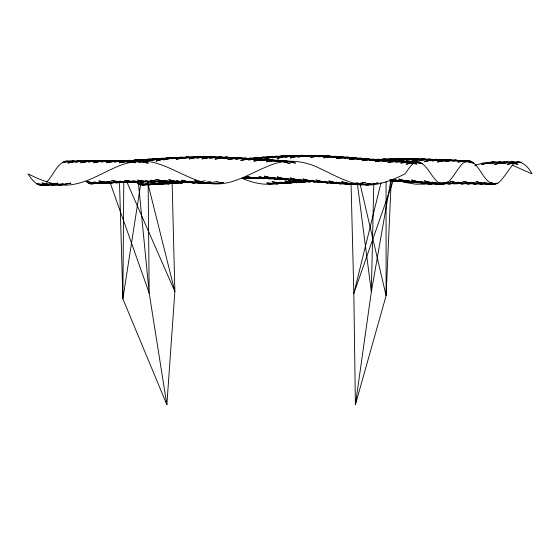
<?xml version="1.0" encoding="UTF-8"?>
<svg xmlns="http://www.w3.org/2000/svg" width="560" height="560" viewBox="0 0 560 560"><rect width="100%" height="100%" fill="white"/><g stroke="black" fill="none" stroke-linecap="round" stroke-linejoin="round"><path stroke-width="0.84" d="M123.788 181.853L122.871 298.865L166.866 404.691L174.86 291.473L172.102 181.482M373.772 184.758L371.343 291.767L355.397 404.691L353.836 293.503L351.071 184.009M391.209 180.964L386.092 295.694L355.397 404.691M141.043 181.769L122.871 298.865L119.511 182.413M390.761 180.873L371.343 291.767L357.497 184.555M381.087 182.483L353.836 293.503L393.358 180.453M46.298 182.217C54.411 175.336 58.002 157.871 71.575 161.595M512.666 165.305L532 173.88C527.716 165.375 517.468 155.813 510.475 167.86C506.835 172.41 503.909 177.541 499.716 181.636C495.432 186.375 488.866 183.274 483.588 182.742L495.411 184.177L485.744 183.876L476.077 181.734L487.893 184.205L497.56 183.274L490.805 183.617M493.255 184.282C482.923 180.453 480.697 167.321 471.73 161.574A41.496 15.414 90 0 0 465.276 161.574C455.525 166.775 448.518 195.258 435.141 179.375C430.087 173.761 426.986 165.97 420.077 162.295C412.713 160.447 408.73 169.106 405.006 173.88C390.173 181.307 373.492 187.796 356.671 183.918C342.958 180.607 330.757 173.327 318.003 167.559C302.96 160.293 285.222 158.97 269.675 165.508C256.648 170.667 244.496 177.919 231.007 181.888A60.984 56.623 -90 0 1 202.006 181.888C185.255 177.023 170.625 166.789 153.671 162.498C140.616 159.383 127.043 162.092 115.003 167.559C99.393 174.587 84.238 184.31 66.668 185.136C52.934 185.346 40.124 179.753 28 173.88C31.934 179.774 37.45 187.796 45.745 184.555M134.211 161.672L142.002 159.523L147.644 159.691M284.333 182.945L286.02 182.896L283.871 183.498L274.204 183.26L280.112 183.078M286.237 182.84L283.871 183.498L272.055 181.839L283.871 183.498L287.896 182.84M300.51 181.636L296.751 182.679L287.084 182.455L292.992 182.273M474.803 165.347L483.665 162.883L493.332 161.875L496.552 162.155M134.911 161.49L142.002 159.523L144.151 159.789L141.736 159.873M311.99 181.174L309.624 181.832L299.957 181.608L305.865 181.419M126.763 161L129.122 160.349L132.349 160.447M298.179 182.287L296.751 182.679L284.928 181.027L296.751 182.679L302.386 181.748M310.086 181.293L311.773 181.237L309.624 181.832L297.808 180.173L299.495 180.411M132.041 160.804L126.973 160.923L129.122 160.349L125.097 160.993M40.915 185.15L43.064 184.59M254.002 159.355L263.403 157.087L266.623 157.262M127.064 181.699L123.69 182.567L114.023 182.056L118.244 182.049M114.576 182.182L110.81 183.078L101.143 182.518L107.051 182.56M114.191 182.231L110.81 183.078L98.994 181.006L110.81 183.078L116.452 182.308M247.996 158.746L252.14 158.186M125.125 182.21L123.69 182.567L111.867 180.593L123.69 182.567L130.13 181.664M254.121 159.362L263.403 157.087L253.736 158.459L255.423 158.326M178.64 182.595L171.038 182.322L180.705 183.008L184.471 182.357M101.311 182.833L97.937 183.645L88.27 183.022L86.114 181.468L97.937 183.645L104.377 182.805M247.506 178.402L245.091 178.703L246.778 178.29M291.312 156.016L289.156 155.582L277.34 158.312L289.156 155.582L293.993 155.953M245.091 178.703L246.526 178.374M158.718 183.981L154.952 184.604L145.285 183.757L147.819 183.883M142.38 160.027L139.846 160.09L149.513 159.124L137.697 161.434L149.513 159.124L151.935 159.348M286.321 182.623L279.566 182.252L289.233 183.092L293.804 182.357M305.872 181.699L302.113 182.245L292.446 181.412L296.667 181.643M130.459 161.021L136.64 159.971L140.665 160.342M280.119 183.316L276.36 183.876L266.693 183.008L270.914 183.246M184.086 182.259L180.705 183.008L186.347 182.315M493.332 161.875L481.516 164.472L491.183 162.316L500.85 161.938L489.027 163.541L500.85 161.938M145.838 184.534C142.324 185.906 138.495 184.583 136.157 181.706M380.24 159.831L384.804 158.97L388.836 159.348M170.366 183.344L167.832 183.89L158.165 183.127L162.386 183.302M516.936 162.295L507.269 164.36L519.085 161.875L509.418 162.792L521.241 162.267L511.574 161.966L501.907 163.492L513.723 161.945L511.574 161.966M426.468 183.771L428.078 183.428M477.554 183.47L475.02 184.002L465.353 183.029L469.574 183.218M387.478 160.755L397.684 158.739L403.319 159.327M250.25 158.844L255.892 157.682L265.559 157.542M158.333 183.904L154.952 184.604L161.399 183.925M380.583 159.845L384.804 158.97L375.942 159.866M464.674 183.372L462.14 183.897L452.473 182.917L457.541 183.169M473.795 183.414L477.169 183.561L475.02 184.002L463.197 181.454L475.02 184.002L479.85 183.554M133.616 181.685L129.052 182.336L119.385 181.23L131.201 182.175L121.534 182.294L127.442 181.755M451.801 183.393L449.267 183.911L444.43 183.421M145.453 184.471L142.079 185.15L148.519 184.52M439.768 183.351L436.387 184.03L429.947 183.386M387.555 160.755L397.684 158.739L400.218 159.313M278.887 183.372L276.36 183.876L281.19 183.386M291.767 182.588L293.454 182.252M304.64 181.741L302.113 182.245L306.943 181.741M107.058 182.917L103.299 183.281L93.632 182.091L99.54 182.665M122.073 161.07L126.182 160.972M131.572 160.958L136.64 159.971L126.973 160.923M175.266 157.528L163.45 159.831L175.266 157.528L165.599 158.452L155.939 161.147L167.755 157.864L174.202 158.074M425.586 159.376L423.437 158.914L411.614 161.147L423.437 158.914L426.657 159.299M415.772 162.267L406.105 164.129L417.921 161.875L408.254 162.547L420.077 162.295L410.41 161.728L400.743 163.002L412.559 161.721L422.226 163.499L414.631 162.358M209.3 157.346L204.232 157.388L213.899 156.737L202.083 158.872L213.899 156.737L216.314 157.045M92.575 183.834L94.99 183.379M170.212 181.685L167.678 182.161L158.011 181.02L164.766 181.482M195.965 182.497L193.431 182.973L183.764 181.769L187.985 182.056M200.417 181.664L205.254 180.747M368.494 184.765L378.161 182.945L366.338 185.136M113.645 161.266L108.584 161.28L118.251 160.664L106.428 162.701L118.251 160.664L120.666 160.979M61.306 184.919L70.973 183.113L59.15 185.115L49.483 183.855L61.306 184.919L51.639 184.884L41.972 183.036L53.788 185.115L63.455 183.911L51.639 184.884L53.788 185.115L44.121 184.457L45.815 184.464M156.492 181.699L154.805 182.014L145.138 180.901L152.733 181.433M201.705 182.658L196.644 182.308L206.311 183.526L218.127 181.314M50.848 184.492L46.277 185.108L36.61 183.827L42.518 184.38M54.068 183.89L58.093 183.148L53.032 183.988M143.612 181.769L141.925 182.077L132.258 180.971L139.013 181.475M462.602 183.421L464.296 183.505L462.14 183.897L450.324 181.293L462.14 183.897L467.782 183.379M195.587 182.581L193.431 182.973L181.615 180.201L193.431 182.973L196.651 182.763M253.407 178.276L255.024 177.982L248.297 177.905L259.574 178.388M252.595 158.522L248.374 158.501L250.53 158.116L246.498 158.711M132.426 181.734L129.052 182.336L137.102 181.72M178.57 182.861L175.343 183.442L165.676 183.323L172.431 183.015M174.265 181.552L170.891 181.321L180.558 182.497L181.993 182.252M118.706 182.322L116.172 182.756L106.505 181.622L112.413 182.14M167.3 183.414L162.47 184.24L152.803 184.044L154.49 183.974M252.133 158.69L253.82 158.41M255.507 158.13L258.041 157.71L255.892 157.682L259.266 158.004M374.073 159.761L381.318 159.32M289.548 179.445L291.235 179.599L289.079 179.956L279.412 178.535L286.167 179.137M49.651 184.548L46.277 185.108L55.944 184.527L54.257 184.513M291.613 179.536L289.079 179.956L277.263 176.96L289.079 179.956L293.111 179.788M313.649 181.167L309.624 181.832L301.182 180.642M448.882 183.421L451.416 183.554L449.267 183.911L447.111 183.442L456.778 183.806L459.193 183.435M105.826 182.861L103.299 183.281L109.739 182.826M139.923 184.59L149.59 184.87L154.427 184.079M265.02 178.409L263.326 178.682L253.659 177.366L257.04 177.681M277.893 178.892L276.206 179.165L266.539 177.793L270.76 178.178M132.335 161.091L142.002 159.523L144.536 159.901M252.987 178.157L254.674 177.884M275.828 183.442C264.362 185.787 252.616 182.7 241.997 178.381M267.54 157.283L259.098 158.627L268.765 156.709L274.407 156.681M269.227 157.017L273.336 157.038M168.14 181.713L169.834 181.825L167.678 182.161L155.862 179.403L167.678 182.161L174.125 181.699M485.758 183.463L480.382 184.016L470.715 182.448L476.623 183.204M489.783 182.833L492.198 182.455L489.664 182.791M435.057 183.456L431.025 184.079L421.358 183.729M472.073 183.456L467.502 183.841L457.835 182.252L469.658 183.827L459.991 183.47L461.678 183.407M432.628 183.386L438.543 183.708L436.387 184.03L440.419 183.666M139.783 181.734L136.563 182.189L126.896 181.692M143.997 181.433L139.776 181.496L151.053 181.769M277.641 178.969L276.206 179.165L264.383 176.169L276.206 179.165L281.841 178.913M164.731 181.678L160.167 181.916L150.5 180.194L158.942 181.489M176.568 182.833L173.194 183.288L163.527 181.972L175.343 183.442L173.194 183.288L182.861 182.749M400.141 181.153L397.607 181.496L389.55 180.11M179.221 181.699L173.04 182.182L163.373 180.432L170.128 181.461M434.98 159.936L428.799 159.166L419.132 160.447L428.421 159.467M485.443 183.351L480.382 184.016L486.017 183.841M190.484 182.322L185.92 182.602L176.253 180.824L188.069 182.63L178.402 182.049L168.735 179.732L180.558 182.497L183.778 182.28M375.221 159.845L376.915 159.628M162.848 183.764L165.382 183.442M213.822 183.722L223.489 182.49L211.673 183.701M467.425 160.755L457.758 161.987L469.581 160.755L459.914 160.776L463.288 161.007M470.883 183.414L467.502 183.841L477.169 183.561M458.003 183.358L454.629 183.771L446.572 182.441M289.156 155.582L279.489 156.751L286.244 156.331M388.101 159.488L380.499 160.405L390.166 158.893L399.833 159.236L397.684 158.739L388.017 159.621L391.391 159.509M389.788 159.285L394.737 159.362M164.92 183.414L169.981 183.631L167.832 183.89L171.857 183.428M345.569 183.743L336.28 182.238L345.947 184.135L349.713 183.967M354.543 183.393L357.77 183.015L353.549 183.414M433.937 183.379L428.876 183.981L419.209 182.406L431.025 184.079L428.876 183.981L438.543 183.708M285.943 182.791L281.722 183.288L291.389 182.903M296.282 182.259L294.595 182.455L304.262 182.056L298.354 181.734M298.816 181.965L300.503 181.769M311.696 181.118L307.475 181.608L313.11 181.384M399.287 159.516L393.379 160.188L403.046 158.774L407.617 159.257M400.974 159.327L405.195 158.844L395.528 159.075L399.749 159.313M237.51 158.193L232.134 157.423L222.467 158.508L230.069 157.878M151.123 159.586L145.208 160.244L154.875 158.669L158.102 158.76M162.309 158.956L158.088 159.418L167.755 157.864L169.904 158.116L167.489 158.193M163.996 158.767L165.683 158.578M274.869 178.402L268.688 178.71L259.021 176.785L270.844 178.85L261.177 178.108L264.551 178.129M174.342 158.354L170.961 158.718L180.628 157.22L187.075 157.472M176.029 158.172L178.563 157.892M181.097 157.619L184.394 157.696M413.007 159.474L406.252 160.202L415.919 158.865L420.49 159.355M414.694 159.292L418.075 158.921L408.408 159.068L398.741 161L410.557 158.718L416.199 159.355M286.139 179.207L281.568 179.396L271.901 177.415L283.717 179.466L274.05 178.668L277.431 178.689M191.436 157.437L183.841 158.228L193.508 156.814L199.15 157.087M142.387 181.727L144.081 181.853L141.925 182.077L146.762 181.706M161.854 181.734L160.167 181.916L169.834 181.825M177.261 181.741L173.04 182.182L178.682 182.147M189.294 182.252L185.92 182.602L192.36 182.588M439.607 160.076L432.005 160.867L441.672 159.628L447.853 160.391M441.294 159.901L443.828 159.642L434.161 159.677L424.494 161.497L436.31 159.292L441.147 159.887M452.48 160.615L444.885 161.406L454.552 160.174L460.733 160.937M454.174 160.44L456.701 160.181L447.034 160.202L437.367 161.994L449.19 159.796L454.02 160.398M289.233 183.092L297.29 182.252M303.562 180.341L297.654 179.326L307.321 181.349L311.08 181.188M310.163 181.405L311.773 181.237M68.348 161.735L62.44 162.337L72.107 160.951L77.742 161.217M70.035 161.56L71.722 161.392M201.327 182.875L198.793 183.134L189.126 181.335L197.568 182.63M203.861 182.609L210.616 181.916L198.793 183.134L206.045 183.127M299.817 180.005L294.441 180.313L284.774 178.297L293.216 179.753M284.41 183.057L286.02 182.896M428.344 183.099L419.055 181.363L428.722 183.449L432.488 183.407M438.123 182.84L440.545 182.595M82.915 161.336L75.313 162.092L84.98 160.741L89.817 160.986M199.248 157.773L196.714 158.025L206.381 156.709L212.828 157.094M200.942 157.605L204.316 157.276M206.003 157.108L210.147 157.15M358.827 184.765L370.643 183.589L360.976 184.8L351.309 184.149L341.642 181.734L353.465 184.59L363.132 184.009L351.309 184.149L353.465 184.59L365.281 182.448L353.465 184.59L343.798 183.309L348.859 183.694M136.941 181.734L134.414 181.979L124.747 180.292L136.563 182.189L134.414 181.979L144.081 181.853M90.727 161.693L88.193 161.938L97.86 160.629L104.3 160.993M92.414 161.532L95.788 161.21M98.322 160.965L100.009 160.804L97.86 160.629L100.394 161.035M121.345 160.972L123.76 160.741L121.611 160.916L123.298 161.021M347.641 183.974L345.947 184.135L355.614 184.205L352.24 183.946M421.218 182.462L415.849 182.609L406.182 180.446L417.998 182.756L408.331 181.783L398.664 179.039L410.487 182.35L413.707 182.266M108.668 161.189L101.066 161.882L110.733 160.636L116.375 160.993M111.202 160.965L112.889 160.811L110.733 160.636L113.267 161.056M218.036 157.353L209.594 158.123L219.261 156.919L224.637 157.668M337.295 182.952L333.074 183.337L323.407 181.384L335.223 183.344L337.645 183.071L335.139 182.861M454.902 183.393L449.267 183.911L445.886 183.155M403.249 181.377L397.607 181.496L395.458 180.873L405.125 181.909L407.54 181.706M121.541 161.294L113.946 161.938L123.613 160.755L128.443 161.098M114.569 182.252L108.661 182.742L118.328 182.658L114.107 182.287M309.855 181.132L307.321 181.349L312.956 181.475M232.603 157.675L234.29 157.535L224.623 157.395L214.956 159.124L226.772 157.094L230.804 157.661M248.374 158.501L258.041 157.71M297.822 180.033L294.441 180.313L300.083 180.439M392.245 181.118L396.27 180.789M285.789 179.053L281.568 179.396L291.235 179.599M272.909 178.381L268.688 178.71L274.33 178.801M138.642 161.175L126.819 162.085L136.486 160.972L148.309 163.093L138.642 161.175L128.975 161.063L119.308 162.799L131.124 160.846L140.791 162.162L128.975 161.063L131.124 160.846L121.457 161.385L128.212 161.413L126.567 161.091M257.117 158.2L259.644 158.004M122.619 182.273L116.172 182.756L118.328 182.658M158.83 181.713L147.287 181.846L137.62 180.152L149.443 181.993M238.721 158.872L235.347 159.117L245.014 158.13L249.585 158.774M240.415 158.746L244.636 158.438M269.99 157.255L266.616 157.493L276.283 156.205L281.113 156.52M272.524 157.073L274.211 156.954M242.396 177.527L252.602 178.423L242.935 178.395M254.135 159.488L248.227 159.859L257.887 158.956L263.263 159.831M256.669 159.327L260.043 159.11L250.376 158.774L240.709 160.314L252.525 158.501L257.362 159.278M90.419 183.834L96.866 183.421M420.91 182.294L415.849 182.609L425.516 182.938M250.453 178.563L255.283 178.283M296.59 156.121L292.369 156.352L302.036 155.309L309.281 155.967M299.124 155.981L305.795 156.044L299.88 155.764L290.213 157.955L302.036 155.309L304.185 155.701L294.518 155.512L284.851 157.206L296.674 155.498L299.894 155.967M263.634 160.51L261.1 160.65L270.767 159.81L274.533 160.377M265.321 160.419L272.916 160.006L263.249 159.607L253.589 161.077L265.405 159.369L268.625 159.908M181.93 182.266L178.556 182.448L188.223 182.483L186.536 182.287M345.422 183.61L340.585 183.869L330.918 182.518L333.452 182.721M287.007 155.995L296.674 155.498L294.518 155.512L297.899 155.911M269.773 178.353L255.815 178.367L246.148 176.512L257.964 178.584L255.815 178.367M488.278 183.743L485.744 183.876L487.893 184.205L478.226 183.26L479.913 183.323M309.463 156.135L305.242 156.338L314.909 155.428L319.746 155.925M312.844 155.974L317.065 155.771L314.909 155.428L317.443 155.967M504.14 162.435L496.545 162.806L506.212 161.847L509.432 162.141M279.888 161.119L273.98 161.392L283.64 160.594L293.307 161.672M282.422 161.007L285.796 160.846L295.463 163.093L283.64 160.594L285.796 160.846L276.129 160.405L266.462 161.826L278.278 160.223L283.115 161.056M160.314 184.086L162.47 184.24L150.647 182.693L160.314 184.086L169.981 183.631M330.932 182.833L327.712 182.98L318.045 181.58L323.106 182.007M396.004 180.6L390.096 180.873L399.763 181.307L397.607 181.496L390.516 179.452M373.807 159.544L377.027 159.404M477.932 183.4L472.864 183.624L480.116 183.876M319.669 181.769L314.832 181.979L305.165 180.544L309.386 180.908M376.831 159.88L381.892 159.67M306.789 180.733L301.959 180.929L292.292 179.487L296.513 179.865M153.881 184.471L147.441 184.716L137.774 183.239L149.59 184.87M155.498 184.408L157.108 184.345L149.506 183.967M336.903 157.192L330.995 157.402L340.662 156.695L348.719 157.682M340.284 157.066L345.233 157.563M268.842 184.023L278.509 183.673L273.441 183.386M147.364 159.278L154.616 159.019M140.126 159.929L134.484 160.125L139.552 160.447M513.723 161.945L504.056 162.281L494.389 164.381L506.212 161.847L507.647 162.099M165.879 158.249L160.237 158.438L150.57 160.594L162.393 158.277L166.418 158.655M382.655 159.299L392.322 158.977L390.166 158.893L393.547 159.362M417.914 182.119L413.693 181.664L423.36 183.211L429.002 183.015M121.611 160.916L128.863 160.678M345.562 158.27L343.875 158.326L353.542 157.675L358.911 158.739M347.249 158.214L355.691 157.941L346.024 157.346L336.357 158.62L348.18 157.199L353.815 158.256M397.306 159.32L399.833 159.236M438.459 183.393L434.238 183.533L440.678 183.771M424.858 183.967L415.996 184.226L406.329 182.665L401.499 181.083M403.424 159.446L400.89 159.509L410.557 158.718L412.713 159.201L408.492 159.313M377.223 160.139L369.628 160.342L379.295 159.719L384.93 160.44M444.164 183.75L451.416 183.554M464.296 183.505L454.244 183.456M312.76 155.925L322.427 155.68L327.257 156.513M386.722 161.133L382.501 161.245L392.168 160.608L399.42 161.518M391.79 161.007L394.324 160.944L392.168 160.608L396.389 161.581M168.133 158.396L165.599 158.452L167.755 157.864L170.289 158.242M157.794 159.117L152.726 159.236L144.669 161.497L154.875 158.669L152.726 159.236L162.393 158.277L160.237 158.438L165.305 158.76M402.136 161.826L395.381 161.98L405.048 161.322L411.488 162.12M417.991 159.537L413.77 159.628L423.437 158.914L425.124 159.313M181.013 157.78L178.479 157.829L188.146 156.975L192.171 157.402M188.608 157.626L190.295 157.591L188.685 157.528M246.239 158.676L250.264 158.592M268.611 160.426L278.278 160.223L280.644 160.902M428.337 159.922L426.643 159.95L436.31 159.292L438.466 159.726L430.864 159.873M447.965 160.279L439.523 160.433L449.19 159.796L451.339 160.216L449.652 160.244M460.838 160.839L452.396 160.993L462.063 160.363L471.73 161.574L464.982 161.119M462.532 160.811L464.219 160.776L473.886 163.156L462.063 160.363L464.219 160.776L462.609 160.678M182.623 181.972L178.402 182.049L180.558 182.497M64.589 161.301L71.841 161.175M156.87 181.419L152.649 181.489L162.316 182.007L160.629 181.748M196.343 182.455L191.282 182.546L200.949 183.148L199.255 182.889M196.42 157.381L191.352 157.458L201.019 156.695L204.246 157.073M77.553 161.469L69.951 161.588L81.228 161M87.892 161.322L82.831 161.385L92.498 160.657L95.718 161.028M100.009 160.804L90.342 160.895L80.675 162.806L92.498 160.657L90.342 160.895L92.029 161.021M99.925 161.238L95.704 161.273L105.371 160.601L108.598 160.993M421.281 159.278L430.948 159.201M344.344 183.4L338.436 183.442L328.769 180.964L340.585 183.869L338.436 183.442L348.103 184.156M112.889 160.811L103.222 160.839L93.555 162.701L105.371 160.601L103.222 160.839L104.909 160.972M328.937 182.56L325.556 182.574L315.889 180.04L327.712 182.98L325.556 182.574L335.223 183.344L333.074 183.337L342.741 183.47M228.928 157.619L217.105 157.626L226.772 157.094L228.928 157.619L219.261 156.919L223.482 157.633M364.266 159.271L373.933 159.271L377.153 159.887M315.217 181.566L312.683 181.573L303.016 179.011L314.832 181.979L312.683 181.573L322.35 182.385L320.194 182.385L310.527 180.39L319.816 181.958M211.743 157.017L221.41 157.045M116.095 160.902L125.762 160.937L123.613 160.755L125.3 161.042M131.593 161.434L133.28 161.441L131.67 161.322M292.838 179.529L286.93 179.508L296.597 180.341L294.91 180.047M38.759 184.884L48.426 184.94L44.205 184.541M286.475 155.981L281.645 155.953L271.978 157.773L283.794 155.974L286.209 156.296M238.427 158.2L229.985 158.13L239.652 157.71L242.872 158.2M267.162 157.542L261.254 157.465L270.921 156.744L268.765 156.709L272.146 157.059M245.392 158.872L242.858 158.83L252.525 158.501L254.681 159.04M423.36 183.211L411.544 179.998L421.211 182.672L422.898 182.7M275.814 156.625L274.127 156.59L264.46 159.026L276.283 156.205L274.127 156.59L283.794 155.974L281.645 155.953L286.706 156.513M320.194 182.385L326.641 182.511M428.722 183.449L438.389 183.687L448.056 182.091L436.24 183.988L426.573 182.532L428.26 182.693M498.694 161.973L504.336 162.12M244.748 158.193L237.496 158.004L227.836 159.635L239.652 157.71L241.801 158.228L232.134 157.423M265.027 159.88L255.738 159.621L265.405 159.369L267.554 159.943M413.399 181.916L408.331 181.783L410.487 182.35L400.82 180.74L406.728 181.426M317.065 155.771L307.398 155.449L297.731 157.017L309.547 155.4L312.767 155.911M395.458 180.873L398.832 180.999M377.293 159.222L379.442 159.299M278.747 160.79L280.434 160.846L278.278 160.223L276.129 160.405L281.197 161.042M509.124 162.477L504.056 162.281L506.212 161.847L507.899 162.197M481.607 183.386L485.828 183.554M410.221 182.014L402.969 181.72L393.302 179.501L405.125 181.909M412.713 159.201L403.046 158.774L406.42 159.257M327.32 156.527L325.633 156.45L335.3 156.317L339.332 157.045M424.781 159.334L415.919 158.865L419.3 159.376M346.108 157.661L338.513 157.255L348.18 157.199L346.024 157.346L347.711 157.584M428.407 183.155L426.72 183.057L428.33 183.225M360.675 158.76L351.386 158.242L361.053 158.228L363.468 158.683M165.529 181.685L175.196 182.231L171.815 181.72M428.799 159.166L438.466 159.726M380.52 160.447L377.139 160.244L386.806 160.237L390.838 161M460.999 160.58L454.552 160.174L456.239 160.433M448.119 160.02L441.672 159.628L443.366 159.887M449.729 160.118L451.339 160.216M412.629 159.327L408.408 159.068L410.557 158.718L413.091 159.306M404.782 161.56L397.53 161.119L387.863 162.372L399.686 161.063L402.101 161.518M397.614 161.56L390.019 161.091L399.686 161.063L397.53 161.119L400.911 161.616M394.324 160.944L384.657 160.335L374.99 161.567L386.806 160.237L384.657 160.335L388.878 160.951M379.029 159.866L371.777 159.397L362.11 160.622L373.933 159.271L371.777 159.397L375.158 159.887M176.491 157.934L173.117 157.71L182.784 157.437L180.628 157.22L183.162 157.598M186.067 182.343L188.223 182.483M450.415 160.433L447.034 160.202L449.19 159.796L451.724 160.391M437.535 159.908L434.161 159.677L436.31 159.292L438.844 159.887M191.905 157.598L185.99 157.192L176.323 159.243L188.146 156.975L185.99 157.192L195.657 156.996L193.508 156.814L195.195 157.073M176.799 181.72L179.333 181.895M204.239 182.833L205.926 182.952M81.69 161.357L77.469 161.049L67.802 163.009L79.618 160.818L77.469 161.049L87.136 160.916L84.98 160.741L86.667 161M200.557 157.073L198.87 156.947L189.203 158.907L201.019 156.695L198.87 156.947L208.537 156.856L206.381 156.709L208.915 157.115M373.541 159.516L376.761 159.782M311.92 181.125L313.607 181.272M299.803 180.516L301.959 180.929L290.136 177.947L299.803 180.516L309.47 181.349M306.929 180.705L305.319 180.565L306.943 180.915M311.766 181.132L313.376 181.272M298.2 180.012L299.887 180.159M227.157 157.619L224.623 157.395L226.772 157.094L229.306 157.738M272.447 178.332L274.981 178.563M258.727 177.835L261.261 178.066M251.461 158.739L245.014 158.13L248.388 158.76M421.211 182.672L430.878 183.568M242.473 177.478L249.228 178.108M101.227 182.826L105.448 183.232L95.781 183.26L86.114 181.468M239.19 158.172L237.496 158.004L239.652 157.71L241.339 158.151M429.947 182.861L432.481 183.113M435.015 183.358L438.389 183.687L436.24 183.988L424.417 180.88L436.24 183.988L445.907 183.568L434.084 183.47L443.751 184.282L431.935 182.182L441.602 184.177M266.749 159.866L257.887 158.956L259.581 159.292M276.409 160.412L270.767 159.81L274.141 160.496M278.824 160.671L280.434 160.846M419.601 182.301L421.288 182.483M255.444 159.327L250.376 158.774L252.525 158.501L255.906 159.418M333.424 156.555L327.789 155.911L318.122 156.709L329.938 156.219L331.548 156.597M265.783 159.901L263.249 159.607L265.405 159.369L266.98 159.81M311.619 155.981L307.398 155.449L309.547 155.4L299.88 155.764L302.036 155.309L305.41 156.009M285.418 161.567L287.945 161.882L286.335 161.609M389.627 180.047L396.382 180.887M362.404 158.802L353.542 157.675L356.069 158.249M371.252 159.341L366.415 158.718L356.748 159.341L368.571 158.991L370.181 159.397M373.667 159.649L375.277 159.859M478.31 183.421L479.997 183.638M321.958 156.002L320.271 155.778L310.604 157.227L322.427 155.68L320.271 155.778L329.938 156.219L327.789 155.911L330.316 156.464M323.652 156.226L326.179 156.562M337.372 157.024L333.151 156.443L323.484 157.787L335.3 156.317L333.151 156.443L342.818 156.975L340.662 156.695L344.883 157.64M446.649 182.406L452.557 183.225M350.245 157.941L351.932 158.179M361.438 158.739L358.904 158.375L349.237 159.607L361.053 158.228L358.904 158.375L368.949 159.299M412.944 162.106L410.41 161.728L412.559 161.721L402.892 161.763L408.8 162.141L407.197 161.707M464.681 161.728L466.368 161.987L464.758 161.686M431.333 159.551L433.867 159.943M76.328 161.602L72.107 160.951L76.678 161.539M126.987 161.336L128.674 161.623M131.208 162.064L135.429 162.785L132.209 162.169M406.483 161.581L405.048 161.322L408.422 162.106M234.668 157.871L236.362 158.172M261.268 159.621L262.955 159.95M514.654 163.597L518.028 164.297L514.003 163.436M382.669 160.496L379.295 159.719L383.054 160.426M413.49 163.282L416.864 164.066L413.644 163.282M206.311 183.526L194.488 180.74L204.155 183.099M395.129 161.14L396.739 161.539M66.745 161.07L68.18 161.469M282.849 161.539L290.101 163.618L283.01 161.581M126.259 180.586L174.86 291.473L147.378 181.419M110.11 182.595L149.191 293.097L166.866 404.691M360.213 184.52L386.092 295.694L386.064 181.538M138.257 181.391L149.191 293.097L148.134 181.475M94.01 183.386A42.14 15.652 -90 0 1 88.27 183.029M101.696 182.812L97.937 183.645L95.781 183.26L101.689 182.826"/></g></svg>
